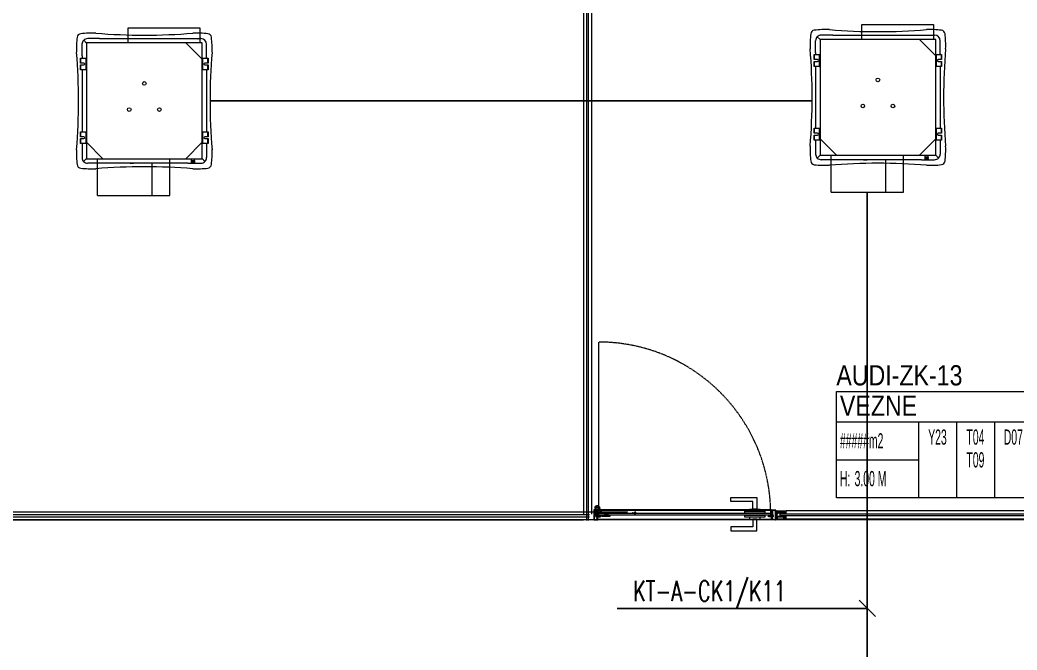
# Model space of a CAD drawing. Extents: x -1457 to 23780, y -2071 to 4205.
# Drawn here: x 3416.9 to 3909.9, y 2340.7 to 2652 of the extents above; entities that cross this region are included whole.
import ezdxf
from ezdxf.enums import TextEntityAlignment as Align

# ---------------------------------------------------------------- set-up
doc = ezdxf.new("R2010")
doc.units = 0
doc.header["$MEASUREMENT"] = 0
doc.linetypes.add('HIDDEN', pattern=[0.375, 0.25, -0.125])
doc.layers.get('0').update_dxf_attribs({"color": 9, "lineweight": 9})
for name, color, linetype, lineweight in [('10', 9, 'Continuous', 9), ('E-KABLO', 7, 'Continuous', 30), ('E-YAZI', 7, 'Continuous', 30), ('M-TEFRIS2-015', 129, 'Continuous', 9), ('M-TEFRIS2-015 @ 1', 129, 'Continuous', 9), ('T-FC-KASETLİ-TAVAN', 230, 'Continuous', 9)]:
    doc.layers.add(name, color=color, linetype=linetype, lineweight=lineweight)
doc.styles.add('Arial', font='arial.ttf', dxfattribs={"height": 2.5})
doc.styles.add('E-YAZI', font='txttw.shx')
doc.styles.add('MuuM_TEXT-STANDART', font='ARIALN.TTF')
pattern_1 = [(225, (-604.72494, -2171.82614), (-0.0883883476, 0.0883883476), []), (135, (-604.72494, -2171.82614), (0.0883883476, 0.0883883476), [])]

# ---------------------------------------------------------------- blocks, each defined once
blk = doc.blocks.new('0_roomno2')
blk.add_lwpolyline([(19.375, -10.5), (0, -10.5), (0, 0), (19.375, 0)], close=True)
for points in [[(0, -3), (19.375, -3)], [(8.125, -3), (8.125, -10.5)], [(11.875, -3), (11.875, -10.5)], [(15.625, -3), (15.625, -10.5)], [(0, -6.75), (8.125, -6.75)]]:
    blk.add_lwpolyline(points)
at = {"style": 'MuuM_TEXT-STANDART', "width": 0.6}
blk.add_text('H:', height=1.5, dxfattribs=at).set_placement((0.35, -8.608), align=Align.MIDDLE_LEFT)
at = {"style": 'Arial'}
blk.add_attdef('ODANO', (0, 1.17), '', height=2, dxfattribs=at)
blk.add_attdef('MEKANADI', text='', height=2, dxfattribs=at).set_placement((0.35, -3), align=Align.BOTTOM_LEFT)
at = {"style": 'MuuM_TEXT-STANDART', "width": 0.6}
for tag, p in [('YER01', (10, -4.5)), ('TAVAN01', (13.75, -4.5)), ('DUVAR01', (17.5, -4.5)), ('YER02', (10, -6.75)), ('TAVAN02', (13.75, -6.75)), ('DUVAR02', (17.5, -6.75)), ('YER03', (10, -9)), ('TAVAN03', (13.75, -9)), ('DUVAR03', (17.5, -9))]:
    blk.add_attdef(tag, text='', height=1.5, dxfattribs=at).set_placement(p, align=Align.MIDDLE_CENTER)
for tag, p in [('M2', (0.35, -4.875)), ('TEMIZTAVANYUKSEKLIGI', (1.8, -8.608))]:
    blk.add_attdef(tag, text='', height=1.5, dxfattribs=at).set_placement(p, align=Align.MIDDLE_LEFT)
blk = doc.blocks.new('g-kapı kolu-p')
for points in [[(11.85, 8.21), (-0.95, 8.21), (-0.95, 2.41), (0.95, 2.41), (0.95, 6.31), (11.85, 6.31), (11.85, 8.21)], [(11.85, -8.21), (-0.95, -8.21), (-0.95, -2.41), (0.95, -2.41), (0.95, -6.31), (11.85, -6.31), (11.85, -8.21)]]:
    blk.add_lwpolyline(points)
for points in [[(-5, 0.5), (5, 0.5), (5, 1.5), (-5, 1.5)], [(-2.65, 1.5), (2.65, 1.5), (2.65, 2.41), (-2.65, 2.41)], [(-5, -1.5), (5, -1.5), (5, -0.5), (-5, -0.5)], [(-2.65, -1.5), (2.65, -1.5), (2.65, -2.41), (-2.65, -2.41)]]:
    blk.add_lwpolyline(points, close=True)
blk = doc.blocks.new('p-strahle-alüminyumdoğramaprofili')
at = {"layer": '10'}
h = blk.add_hatch(dxfattribs=at)
h.set_pattern_fill('NET', color=256, angle=315, style=0)
h.set_pattern_definition(pattern_1)
h.paths.add_polyline_path([(-4.62, 2.65), (-4.68, 2.65), (-4.72, 2.75), (-4.72, 2.8), (-4.69, 2.8), (-4.69, 2.92), (-4.98, 2.92), (-4.98, 2.8), (-4.95, 2.8), (-4.99, 2.65), (-5.08, 2.66), (-5.25, 2.28), (-5.14, 2.28), (-5.14, 2.33), (-4.98, 2.52, 0.2599), (-4.9, 2.28), (-4.66, 2.28, 0.382682)])
h.paths.add_polyline_path([(-4.86, 2.52), (-4.67, 2.52, -2.16717)], flags=16)
h = blk.add_hatch(dxfattribs=at)
h.set_pattern_fill('NET', color=256, angle=315, style=0)
h.set_pattern_definition(pattern_1)
h.paths.add_polyline_path([(-4.62, 0.88), (-4.68, 0.88), (-4.72, 0.77), (-4.72, 0.73), (-4.69, 0.73), (-4.69, 0.6), (-4.98, 0.6), (-4.98, 0.73), (-4.95, 0.73), (-4.99, 0.88), (-5.08, 0.87), (-5.25, 1.24), (-5.14, 1.24), (-5.14, 1.2), (-4.98, 1.01, -0.2599), (-4.9, 1.24), (-4.66, 1.24, -0.382682)])
h.paths.add_polyline_path([(-4.86, 1), (-4.67, 1, 2.16717)], flags=16)
h = blk.add_hatch(dxfattribs=at)
h.set_pattern_fill('NET', color=256, angle=315, style=0)
h.set_pattern_definition([(225, (-608.45214, -2173.53612), (-0.0883883476, 0.0883883476), []), (135, (-608.45214, -2173.53612), (0.0883883476, 0.0883883476), [])])
h.paths.add_polyline_path([(-3.45, 2.28), (-3.45, 2.57), (-4.49, 2.57), (-4.49, 2.28)])
h = blk.add_hatch(dxfattribs=at)
h.set_pattern_fill('NET', color=256, angle=315, style=0)
h.set_pattern_definition([(225, (-608.45214, -2180.04526), (-0.0883883476, 0.0883883476), []), (135, (-608.45214, -2180.04526), (0.0883883476, 0.0883883476), [])])
h.paths.add_polyline_path([(-3.45, 0.93), (-3.45, 1.24), (-4.49, 1.24), (-4.49, 0.93)])
h = blk.add_hatch(dxfattribs=at)
h.set_pattern_fill('NET', color=256, angle=315, style=0)
h.set_pattern_definition([(225, (-629.50454, -2177.58922), (-0.0883883476, 0.0883883476), []), (135, (-629.50454, -2177.58922), (0.0883883476, 0.0883883476), [])])
h.paths.add_polyline_path([(0, 0.68), (0, 1.75), (-0.18, 1.75), (-0.18, 0.68)])
for points in [[(-5.08, 2.66), (-5.25, 2.28)], [(-5.09, 0.88), (-5.25, 1.24)], [(-4.98, 2.52), (-5.14, 2.33), (-5.14, 2.28)], [(-4.98, 1.01), (-5.14, 1.2), (-5.14, 1.24)], [(-4.92, 3.6), (-4.92, 3.16), (-4.61, 3.16), (-4.61, 2.87), (-4.52, 2.87), (-4.62, 2.65), (-4.68, 2.65), (-4.72, 2.75), (-4.72, 2.8), (-4.69, 2.8), (-4.69, 3.05), (-4.98, 3.05), (-4.98, 2.8), (-4.95, 2.8), (-4.99, 2.65), (-5.08, 2.66), (-5.07, 3.76), (-0.11, 3.76)], [(-4.69, 2.92), (-4.98, 2.92)], [(-4.71, 0.6), (-4.98, 0.6)], [(-2.83, 0.2), (-2.67, 0.2), (-2.67, -0.04), (-4.87, -0.04), (-4.87, 0.19), (-4.57, 0.19), (-4.57, 0.73), (-2.67, 0.73)], [(-4.52, 2.87), (-4.49, 2.87), (-4.49, 2.26)], [(-4.49, 0.93), (-4.49, 0.93), (-4.49, 1.26)], [(-3.45, 2.26), (-3.45, 2.57)], [(-3.45, 1.26), (-3.45, 0.93)], [(-2.08, 0.93), (-2.08, 2.57)], [(-0.18, 0.68), (0, 0.68), (0, 1.75)], [(-0.18, 1.75), (0, 1.75)]]:
    blk.add_lwpolyline(points, dxfattribs=at)
for points in [[(-0.18, 2.74), (-0.18, 2.21), (0, 2.21), (0, 2.08), (-0.18, 2.08), (-0.18, 0.43), (0, 0.43), (0, 0), (-0.12, 0), (-0.12, -0.24), (-5.09, -0.24), (-5.09, 0.88), (-4.98, 0.88), (-4.94, 0.7), (-4.99, 0.7), (-4.99, 0.33), (-4.71, 0.33), (-4.71, 0.88), (-4.56, 0.88), (-4.52, 0.93), (-1.28, 0.93), (-1.2, 1.22), (-0.9, 1.22), (-0.9, 0.62), (-0.58, 0.62), (-0.58, 2.74)], [(-2.03, 0.78), (-1.35, 0.78), (-1.35, 0.08), (-1.28, 0.04), (-1.28, -0.04), (-2.09, -0.04), (-2.09, 0.1), (-2.03, 0.15)]]:
    blk.add_lwpolyline(points, close=True, dxfattribs=at)
for points in [[(-0.57, 3.26), (-0.57, 3.62), (-4.89, 3.62), (-4.89, 3.65, 0.561743), (-4.97, 3.66, 0.595966), (-4.92, 3.6, -2.204878)], [(-4.67, 2.52), (-4.86, 2.52, 1)], [(-4.67, 1), (-4.86, 1, -1)], [(-4.61, 2.87), (-4.49, 3.45, -0.833203), (-4.18, 3.44, -0.447088)], [(-4.49, 2.57), (-1.23, 2.57, -0.414214), (-0.9, 2.25), (-0.9, 1.22)], [(-4.18, 3.44), (-4.18, 2.99, 0.414214), (-4.07, 2.89), (-0.82, 2.89), (-0.82, 3.62)], [(-2.67, 0.73), (-2.67, 0.32), (-2.83, 0.32, 1), (-2.83, 0.2, -1)], [(-0.11, 3.76), (-0.11, 3.62), (-0.45, 3.62), (-0.45, 3.14, -1), (-0.66, 3.14)], [(-0.66, 3.14, -0.305404), (-0.57, 3.26, -5.773092)]]:
    blk.add_lwpolyline(points, format="xyb", dxfattribs=at)
for centre, radius, start, end in [((-4.73, 2.47), 0.253, 168.6676, 234.1258), ((-4.73, 1.06), 0.253, 125.8742, 191.3324), ((-4.77, 2.44), 0.125, 139.5402, 40.4598), ((-4.77, 1.08), 0.125, 319.5402, 220.4598), ((-4.84, 2.48), 0.273, 305.9738, 36.4289), ((-4.84, 1.04), 0.273, 323.5711, 54.0262)]:
    blk.add_arc(centre, radius, start, end, dxfattribs=at)
blk = doc.blocks.new('A$C092045CF')
at = {"color": 252, "lineweight": 0}
for p, q in [((106.25, 10.89), (107.69, 9.45)), ((114.68, 11.68), (108.21, 11.68)), ((115.16, 11.68), (114.68, 11.68)), ((115.16, 12.18), (115.16, 12.38)), ((115.16, 12.38), (117.61, 12.38)), ((115.16, 12.18), (117.61, 12.18)), ((115.16, 9.68), (115.16, 12.18)), ((117.61, 12.38), (117.61, 10.73)), ((118.51, 12.38), (120.96, 12.38)), ((118.51, 10.73), (118.51, 12.38)), ((118.51, 12.18), (120.96, 12.18)), ((120.96, 12.38), (120.96, 12.18)), ((120.96, 12.18), (120.96, 9.68)), ((151.56, 11.68), (120.96, 11.68)), ((151.56, 12.18), (151.56, 12.38)), ((151.56, 12.38), (154.01, 12.38)), ((151.56, 9.68), (151.56, 12.18)), ((151.56, 12.18), (154.01, 12.18)), ((154.01, 12.38), (154.01, 10.73)), ((154.91, 12.38), (157.36, 12.38)), ((154.91, 10.73), (154.91, 12.38)), ((154.91, 12.18), (157.36, 12.18)), ((157.36, 12.38), (157.36, 12.18)), ((157.36, 12.18), (157.36, 9.68)), ((158.43, 11.68), (157.36, 11.68)), ((158.43, 11.68), (164.21, 11.68)), ((164.83, 9.45), (166.21, 10.84)), ((105.41, 2.41), (105.41, 8.88)), ((115.16, 9.68), (120.96, 9.68)), ((115.16, 9.48), (115.16, 9.68)), ((115.76, 9.48), (115.66, 9.48)), ((120.96, 9.68), (120.96, 9.48)), ((151.56, 9.68), (157.36, 9.68)), ((151.56, 9.68), (151.56, 9.48)), ((157.36, 9.68), (157.36, 9.48)), ((167.01, 7.18), (167.01, 8.88)), ((167.01, 3.11), (167.01, 7.24)), ((89.46, 4), (89.46, -31.7)), ((89.46, 4), (89.66, 4)), ((89.66, 4), (107.46, 4)), ((105.41, -40.6), (105.41, 2.41)), ((107.46, 4), (107.66, 4)), ((167.01, 3.11), (167.01, -40.6)), ((105.41, -12.08), (105.41, -13.86)), ((164.86, -11.22), (172.26, -11.22)), ((172.26, -11.22), (172.26, -46.62)), ((105.21, -22.89), (89.66, -22.89)), ((89.46, -31.7), (89.66, -31.7)), ((89.66, -31.7), (107.46, -31.7)), ((107.46, -31.7), (107.66, -31.7)), ((105.41, -40.6), (105.41, -47.12)), ((105.46, -42.57), (105.63, -42.47)), ((105.46, -42.57), (105.46, -43.87)), ((105.63, -43.97), (105.46, -43.87)), ((105.63, -42.47), (105.73, -42.47)), ((105.63, -43.97), (105.63, -42.47)), ((105.73, -43.97), (105.63, -43.97)), ((105.73, -42.47), (105.73, -43.97)), ((105.73, -42.52), (106.03, -42.52)), ((105.73, -43.92), (106.03, -43.92)), ((106.03, -42.52), (106.13, -42.47)), ((106.03, -42.52), (106.03, -43.92)), ((106.13, -43.97), (106.03, -43.92)), ((106.13, -42.47), (106.23, -42.47)), ((106.13, -43.97), (106.13, -42.47)), ((106.23, -43.97), (106.13, -43.97)), ((106.23, -42.47), (106.23, -43.97)), ((106.23, -42.52), (106.53, -42.52)), ((106.23, -43.92), (106.53, -43.92)), ((106.53, -42.52), (106.63, -42.47)), ((106.53, -42.52), (106.53, -43.92)), ((106.63, -43.97), (106.53, -43.92)), ((106.63, -43.97), (106.63, -42.47)), ((106.63, -42.47), (106.73, -42.47)), ((106.73, -43.97), (106.63, -43.97)), ((106.73, -42.47), (106.73, -43.97)), ((106.73, -42.52), (107.46, -42.52)), ((106.73, -43.92), (107.46, -43.92)), ((107.46, -41.97), (107.66, -41.97)), ((107.46, -42.52), (107.46, -41.97)), ((107.46, -43.02), (107.46, -42.52)), ((107.46, -43.02), (107.66, -43.02)), ((107.46, -43.22), (107.46, -43.02)), ((107.46, -43.42), (107.46, -43.22)), ((107.66, -43.42), (107.46, -43.42)), ((107.46, -43.92), (107.46, -43.42)), ((107.46, -44.47), (107.46, -43.92)), ((167.01, -40.6), (167.01, -45.47)), ((107.69, -47.69), (106.25, -49.12)), ((107.66, -44.47), (107.46, -44.47)), ((107.66, -46.92), (107.66, -47.22)), ((115.16, -47.92), (115.16, -47.72)), ((120.96, -47.92), (115.16, -47.92)), ((115.16, -50.42), (115.16, -47.92)), ((117.61, -48.97), (117.61, -50.62)), ((118.51, -50.62), (118.51, -48.97)), ((120.96, -47.72), (120.96, -47.92)), ((120.96, -47.92), (120.96, -50.42)), ((151.56, -47.92), (151.56, -47.72)), ((151.56, -50.42), (151.56, -47.92)), ((157.36, -47.92), (151.56, -47.92)), ((154.01, -48.97), (154.01, -50.62)), ((154.91, -50.62), (154.91, -48.97)), ((157.36, -47.72), (157.36, -47.92)), ((157.36, -47.92), (157.36, -50.42)), ((172.26, -46.62), (164.86, -46.62)), ((167.01, -45.84), (167.01, -47.12)), ((114.68, -49.92), (108.21, -49.92)), ((115.16, -49.92), (114.68, -49.92)), ((117.61, -50.42), (115.16, -50.42)), ((115.16, -50.62), (115.16, -50.42)), ((117.61, -50.62), (115.16, -50.62)), ((120.96, -50.42), (118.51, -50.42)), ((120.96, -50.62), (118.51, -50.62)), ((151.56, -49.92), (120.96, -49.92)), ((120.96, -50.42), (120.96, -50.62)), ((154.01, -50.42), (151.56, -50.42)), ((151.56, -50.62), (151.56, -50.42)), ((154.01, -50.62), (151.56, -50.62)), ((157.36, -50.42), (154.91, -50.42)), ((157.36, -50.62), (154.91, -50.62)), ((157.73, -49.92), (157.36, -49.92)), ((157.36, -50.42), (157.36, -50.62)), ((157.73, -49.92), (164.21, -49.92))]:
    blk.add_line(p, q, dxfattribs=at)
for p, q in [((107.66, 1.38), (115.76, 9.48)), ((107.66, 9.38), (107.66, 8.28)), ((107.66, 8.98), (107.66, 8.68)), ((107.66, 8.28), (107.66, 1.38)), ((108.16, 9.48), (107.76, 9.48)), ((115.76, 9.48), (108.16, 9.48)), ((119.02, 9.48), (115.76, 9.48)), ((151.56, 9.48), (119.02, 9.48)), ((156.76, 9.48), (151.56, 9.48)), ((157.36, 9.48), (156.86, 9.48)), ((164.76, 9.48), (157.36, 9.48)), ((164.86, 1.38), (164.86, 9.38)), ((164.86, 8.68), (164.86, 8.98)), ((107.66, 1.38), (107.66, -47.62)), ((164.86, -11.22), (164.86, 1.38)), ((164.86, -39.62), (164.86, -11.22)), ((107.66, -39.62), (115.76, -47.72)), ((107.66, -41.97), (107.66, -43.02)), ((107.66, -43.02), (107.66, -43.22)), ((107.66, -43.22), (107.66, -43.42)), ((107.66, -43.42), (107.66, -44.47)), ((164.86, -39.62), (156.78, -47.72)), ((164.86, -46.62), (164.86, -39.62)), ((107.76, -47.72), (108.16, -47.72)), ((108.16, -47.72), (119.3, -47.72)), ((119.3, -47.72), (156.78, -47.72)), ((156.78, -47.72), (164.76, -47.72)), ((164.86, -47.62), (164.86, -46.62)), ((164.86, -47.22), (164.86, -46.92))]:
    blk.add_line(p, q)
for centre in [(131.96, -11.67), (144.86, -19.12), (131.96, -26.56)]:
    blk.add_circle(centre, 0.9, dxfattribs=at)
for centre, radius, start, end in [((152.68, 6.79), 50, 173.6548, 182.1901), ((104.97, 12.1), 2, 96.5483, 173.6548), ((110.45, -35.59), 50, 88.068, 96.5483), ((136.21, 301.88), 288.5, 265.2133, 270), ((136.21, 301.88), 288.5, 270, 274.7719), ((161.97, -35.59), 50, 83.4517, 91.932), ((167.44, 12.1), 2, 6.3452, 83.4517), ((119.74, 6.79), 50, 357.8099, 6.3452), ((107.76, 9.38), 0.1, 134.9586, 180), ((107.76, 9.38), 0.1, 90, 134.9586), ((164.76, 9.38), 0.1, 45.0414, 90), ((164.76, 9.38), 0.1, 0, 45.0414), ((-184.79, -19.12), 288.5, 0, 4.7719), ((457.21, -19.12), 288.5, 175.2281, 180), ((-184.79, -19.12), 288.5, 355.2133, 0), ((457.21, -19.12), 288.5, 180, 184.7867), ((152.68, -44.88), 50, 178.0684, 186.5277), ((119.74, -44.88), 50, 353.4723, 1.9316), ((107.76, -47.62), 0.1, 180, 225.0414), ((107.76, -47.62), 0.1, 225.0414, 270), ((164.76, -47.62), 0.1, 270, 0), ((104.99, -50.33), 2, 186.5277, 263.4723), ((110.45, -2.65), 50, 263.4723, 271.9334), ((136.21, -340.12), 288.5, 90, 94.7867), ((136.21, -340.12), 288.5, 85.2281, 90), ((161.97, -2.65), 50, 268.0666, 276.5277), ((167.43, -50.33), 2, 276.5277, 353.4723)]:
    blk.add_arc(centre, radius, start, end)
for centre, radius, start, end in [((108.3, 8.85), 2.89, 135.0273, 179.2423), ((108.17, 8.97), 2.71, 89.2423, 135.0273), ((118.06, 10.73), 0.45, 180, 0), ((154.46, 10.73), 0.45, 180, 0), ((164.24, 8.97), 2.72, 43.4512, 90.6949), ((164.12, 8.84), 2.89, 0.7887, 43.545), ((108.3, -47.08), 2.89, 180.7417, 224.9567), ((108.17, -47.2), 2.71, 224.9567, 270.7417), ((118.06, -48.97), 0.45, 0, 180), ((154.46, -48.97), 0.45, 0, 180), ((164.21, -47.12), 2.8, 270, 0), ((167.13, -45.66), 0.225, 123.1177, 236.9215)]:
    blk.add_arc(centre, radius, start, end, dxfattribs=at)
blk = doc.blocks.new('A$C7EB51086')
at = {"color": 252, "lineweight": 0}
for p, q in [((145.4, 10.89), (146.83, 9.45)), ((153.82, 11.68), (147.35, 11.68)), ((154.3, 11.68), (153.82, 11.68)), ((154.3, 12.18), (154.3, 12.38)), ((154.3, 12.38), (156.75, 12.38)), ((154.3, 12.18), (156.75, 12.18)), ((154.3, 9.68), (154.3, 12.18)), ((156.75, 12.38), (156.75, 10.73)), ((157.65, 12.38), (160.1, 12.38)), ((157.65, 10.73), (157.65, 12.38)), ((157.65, 12.18), (160.1, 12.18)), ((160.1, 12.38), (160.1, 12.18)), ((160.1, 12.18), (160.1, 9.68)), ((190.7, 11.68), (160.1, 11.68)), ((190.7, 12.18), (190.7, 12.38)), ((190.7, 12.38), (193.15, 12.38)), ((190.7, 9.68), (190.7, 12.18)), ((190.7, 12.18), (193.15, 12.18)), ((193.15, 12.38), (193.15, 10.73)), ((194.05, 12.38), (196.5, 12.38)), ((194.05, 10.73), (194.05, 12.38)), ((194.05, 12.18), (196.5, 12.18)), ((196.5, 12.38), (196.5, 12.18)), ((196.5, 12.18), (196.5, 9.68)), ((197.57, 11.68), (196.5, 11.68)), ((197.57, 11.68), (203.35, 11.68)), ((203.97, 9.45), (205.35, 10.84)), ((144.55, 2.41), (144.55, 8.88)), ((154.3, 9.68), (160.1, 9.68)), ((154.3, 9.48), (154.3, 9.68)), ((154.9, 9.48), (154.8, 9.48)), ((160.1, 9.68), (160.1, 9.48)), ((190.7, 9.68), (196.5, 9.68)), ((190.7, 9.68), (190.7, 9.48)), ((196.5, 9.68), (196.5, 9.48)), ((206.15, 7.18), (206.15, 8.88)), ((206.15, 3.11), (206.15, 7.24)), ((128.6, 4), (128.6, -31.7)), ((128.6, 4), (128.8, 4)), ((128.8, 4), (146.6, 4)), ((144.55, -40.6), (144.55, 2.41)), ((146.6, 4), (146.8, 4)), ((206.15, 3.11), (206.15, -40.6)), ((144.55, -12.08), (144.55, -13.86)), ((204, -11.22), (211.4, -11.22)), ((211.4, -11.22), (211.4, -46.62)), ((144.35, -22.89), (128.8, -22.89)), ((128.6, -31.7), (128.8, -31.7)), ((128.8, -31.7), (146.6, -31.7)), ((146.6, -31.7), (146.8, -31.7)), ((144.55, -40.6), (144.55, -47.12)), ((144.6, -42.57), (144.77, -42.47)), ((144.6, -42.57), (144.6, -43.87)), ((144.77, -43.97), (144.6, -43.87)), ((144.77, -42.47), (144.87, -42.47)), ((144.77, -43.97), (144.77, -42.47)), ((144.87, -43.97), (144.77, -43.97)), ((144.87, -42.47), (144.87, -43.97)), ((144.87, -42.52), (145.17, -42.52)), ((144.87, -43.92), (145.17, -43.92)), ((145.17, -42.52), (145.27, -42.47)), ((145.17, -42.52), (145.17, -43.92)), ((145.27, -43.97), (145.17, -43.92)), ((145.27, -42.47), (145.37, -42.47)), ((145.27, -43.97), (145.27, -42.47)), ((145.37, -43.97), (145.27, -43.97)), ((145.37, -42.47), (145.37, -43.97)), ((145.37, -42.52), (145.67, -42.52)), ((145.37, -43.92), (145.67, -43.92)), ((145.67, -42.52), (145.77, -42.47)), ((145.67, -42.52), (145.67, -43.92)), ((145.77, -43.97), (145.67, -43.92)), ((145.77, -43.97), (145.77, -42.47)), ((145.77, -42.47), (145.87, -42.47)), ((145.87, -43.97), (145.77, -43.97)), ((145.87, -42.47), (145.87, -43.97)), ((145.87, -42.52), (146.6, -42.52)), ((145.87, -43.92), (146.6, -43.92)), ((146.6, -41.97), (146.8, -41.97)), ((146.6, -42.52), (146.6, -41.97)), ((146.6, -43.02), (146.6, -42.52)), ((146.6, -43.02), (146.8, -43.02)), ((146.6, -43.22), (146.6, -43.02)), ((146.6, -43.42), (146.6, -43.22)), ((146.8, -43.42), (146.6, -43.42)), ((146.6, -43.92), (146.6, -43.42)), ((146.6, -44.47), (146.6, -43.92)), ((206.15, -40.6), (206.15, -45.47)), ((146.83, -47.69), (145.39, -49.12)), ((146.8, -44.47), (146.6, -44.47)), ((146.8, -46.92), (146.8, -47.22)), ((154.3, -47.92), (154.3, -47.72)), ((160.1, -47.92), (154.3, -47.92)), ((154.3, -50.42), (154.3, -47.92)), ((156.75, -48.97), (156.75, -50.62)), ((157.65, -50.62), (157.65, -48.97)), ((160.1, -47.72), (160.1, -47.92)), ((160.1, -47.92), (160.1, -50.42)), ((190.7, -47.92), (190.7, -47.72)), ((190.7, -50.42), (190.7, -47.92)), ((196.5, -47.92), (190.7, -47.92)), ((193.15, -48.97), (193.15, -50.62)), ((194.05, -50.62), (194.05, -48.97)), ((196.5, -47.72), (196.5, -47.92)), ((196.5, -47.92), (196.5, -50.42)), ((211.4, -46.62), (204, -46.62)), ((206.15, -45.84), (206.15, -47.12)), ((153.82, -49.92), (147.35, -49.92)), ((154.3, -49.92), (153.82, -49.92)), ((156.75, -50.42), (154.3, -50.42)), ((154.3, -50.62), (154.3, -50.42)), ((156.75, -50.62), (154.3, -50.62)), ((160.1, -50.42), (157.65, -50.42)), ((160.1, -50.62), (157.65, -50.62)), ((190.7, -49.92), (160.1, -49.92)), ((160.1, -50.42), (160.1, -50.62)), ((193.15, -50.42), (190.7, -50.42)), ((190.7, -50.62), (190.7, -50.42)), ((193.15, -50.62), (190.7, -50.62)), ((196.5, -50.42), (194.05, -50.42)), ((196.5, -50.62), (194.05, -50.62)), ((196.87, -49.92), (196.5, -49.92)), ((196.5, -50.42), (196.5, -50.62)), ((196.87, -49.92), (203.35, -49.92))]:
    blk.add_line(p, q, dxfattribs=at)
for p, q in [((146.8, 1.38), (154.9, 9.48)), ((146.8, 9.38), (146.8, 8.28)), ((146.8, 8.98), (146.8, 8.68)), ((146.8, 8.28), (146.8, 1.38)), ((147.3, 9.48), (146.9, 9.48)), ((154.9, 9.48), (147.3, 9.48)), ((158.16, 9.48), (154.9, 9.48)), ((190.7, 9.48), (158.16, 9.48)), ((195.9, 9.48), (190.7, 9.48)), ((196.5, 9.48), (196, 9.48)), ((203.9, 9.48), (196.5, 9.48)), ((204, 1.38), (204, 9.38)), ((204, 8.68), (204, 8.98)), ((146.8, 1.38), (146.8, -47.62)), ((204, -11.22), (204, 1.38)), ((204, -39.62), (204, -11.22)), ((146.8, -39.62), (154.9, -47.72)), ((146.8, -41.97), (146.8, -43.02)), ((146.8, -43.02), (146.8, -43.22)), ((146.8, -43.22), (146.8, -43.42)), ((146.8, -43.42), (146.8, -44.47)), ((204, -39.62), (195.92, -47.72)), ((204, -46.62), (204, -39.62)), ((146.9, -47.72), (147.3, -47.72)), ((147.3, -47.72), (158.44, -47.72)), ((158.44, -47.72), (195.92, -47.72)), ((195.92, -47.72), (203.9, -47.72)), ((204, -47.62), (204, -46.62)), ((204, -47.22), (204, -46.92))]:
    blk.add_line(p, q)
for centre in [(171.1, -11.67), (184, -19.12), (171.1, -26.56)]:
    blk.add_circle(centre, 0.9, dxfattribs=at)
for centre, radius, start, end in [((191.82, 6.79), 50, 173.6548, 182.1901), ((144.12, 12.1), 2, 96.5483, 173.6548), ((149.59, -35.59), 50, 88.068, 96.5483), ((175.35, 301.88), 288.5, 265.2133, 270), ((175.35, 301.88), 288.5, 270, 274.7719), ((201.11, -35.59), 50, 83.4517, 91.932), ((206.58, 12.1), 2, 6.3452, 83.4517), ((158.88, 6.79), 50, 357.8099, 6.3452), ((146.9, 9.38), 0.1, 134.9586, 180), ((146.9, 9.38), 0.1, 90, 134.9586), ((203.9, 9.38), 0.1, 45.0414, 90), ((203.9, 9.38), 0.1, 0, 45.0414), ((-145.65, -19.12), 288.5, 0, 4.7719), ((496.35, -19.12), 288.5, 175.2281, 180), ((-145.65, -19.12), 288.5, 355.2133, 0), ((496.35, -19.12), 288.5, 180, 184.7867), ((191.82, -44.88), 50, 178.0684, 186.5277), ((158.88, -44.88), 50, 353.4723, 1.9316), ((146.9, -47.62), 0.1, 180, 225.0414), ((146.9, -47.62), 0.1, 225.0414, 270), ((203.9, -47.62), 0.1, 270, 0), ((144.13, -50.33), 2, 186.5277, 263.4723), ((149.59, -2.65), 50, 263.4723, 271.9334), ((175.35, -340.12), 288.5, 90, 94.7867), ((175.35, -340.12), 288.5, 85.2281, 90), ((201.11, -2.65), 50, 268.0666, 276.5277), ((206.57, -50.33), 2, 276.5277, 353.4723)]:
    blk.add_arc(centre, radius, start, end)
for centre, radius, start, end in [((147.44, 8.85), 2.89, 135.0273, 179.2423), ((147.31, 8.97), 2.71, 89.2423, 135.0273), ((157.2, 10.73), 0.45, 180, 0), ((193.6, 10.73), 0.45, 180, 0), ((203.38, 8.97), 2.72, 43.4512, 90.6949), ((203.26, 8.84), 2.89, 0.7887, 43.545), ((147.44, -47.08), 2.89, 180.7417, 224.9567), ((147.31, -47.2), 2.71, 224.9567, 270.7417), ((157.2, -48.97), 0.45, 0, 180), ((193.6, -48.97), 0.45, 0, 180), ((203.35, -47.12), 2.8, 270, 0), ((206.27, -45.66), 0.225, 123.1177, 236.9215)]:
    blk.add_arc(centre, radius, start, end, dxfattribs=at)

msp = doc.modelspace()

# ---------------------------------------------------------------- hatches: boundary and pattern name
at = {"layer": 'M-TEFRIS2-015', "linetype": 'HIDDEN', "lineweight": 0}
h = msp.add_hatch(dxfattribs=at)
h.set_pattern_fill('NET', color=256, angle=135, style=0)
h.set_pattern_definition([(135, (7454.28877, 2968.29652), (-0.0883883476, -0.0883883476), []), (225, (7454.28877, 2968.29652), (0.0883883476, -0.0883883476), [])])
h.paths.add_polyline_path([(3702.67, 2407.39), (3702.67, 2407.46), (3702.66, 2407.49), (3702.64, 2407.52), (3702.6, 2407.54), (3702.57, 2407.55), (3702.56, 2407.55), (3702.56, 2407.15), (3702.53, 2407.15), (3702.53, 2407.01), (3702.46, 2406.95), (3702.26, 2406.95), (3702.4, 2407.15), (3702.31, 2407.15), (3702.11, 2406.95), (3702.02, 2406.95), (3702.2, 2407.13), (3702.2, 2407.15), (3702.1, 2407.15), (3701.93, 2407.02), (3701.9, 2407), (3701.89, 2406.97), (3701.87, 2406.94), (3701.85, 2406.88), (3701.85, 2407.13), (3701.9, 2407.15), (3701.81, 2407.15), (3701.81, 2406.91), (3701.82, 2406.86), (3701.83, 2406.83), (3701.85, 2406.8), (3704.06, 2406.8), (3704.06, 2406.86), (3703.97, 2407.09), (3703.97, 2407.14), (3704, 2407.2), (3704, 2407.25), (3703.97, 2407.29), (3703.32, 2407.29), (3703.33, 2407.25), (3703.5, 2407.25, -1), (3703.5, 2407.2)])
h.paths.add_polyline_path([(3702.63, 2407.27), (3702.64, 2407.24), (3702.66, 2407.22), (3702.7, 2407.2), (3702.73, 2407.19), (3703.53, 2407.17), (3703.51, 2407.16), (3703.14, 2407.16), (3703.13, 2407.14), (3703.11, 2407.12), (3703.09, 2407.11), (3703.06, 2407.1), (3703.04, 2407.1), (3703.02, 2407.12), (3703.01, 2407.14), (3702.67, 2407.14), (3702.58, 2407.34), (3702.58, 2407.37), (3702.63, 2407.37)], flags=16)
h.paths.add_polyline_path([(3702.99, 2407.1), (3703.09, 2406.95), (3702.67, 2406.95), (3702.67, 2407.1)], flags=16)
h.paths.add_polyline_path([(3703.14, 2407.11), (3703.48, 2407.11), (3703.53, 2407.11), (3703.87, 2407.1, 0.166992), (3703.92, 2406.9), (3703.3, 2406.9), (3703.14, 2407.08)], flags=16)
h.paths.add_polyline_path([(3703.6, 2407.22), (3703.6, 2407.25), (3703.91, 2407.25, 0.10606), (3703.87, 2407.12), (3703.6, 2407.18)], flags=16)
h = msp.add_hatch(dxfattribs=at)
h.set_pattern_fill('NET', color=256, angle=135, style=0)
h.set_pattern_definition([(45, (4175.53031, 4688.15675), (0.0883883476, -0.0883883476), []), (315, (4175.53031, 4688.15675), (-0.0883883476, -0.0883883476), [])])
h.paths.add_polyline_path([(3787.86, 2407.29), (3787.84, 2407.25), (3787.67, 2407.25, 1), (3787.67, 2407.2), (3788.51, 2407.2), (3788.51, 2407.44), (3788.52, 2407.47), (3788.55, 2407.5), (3788.59, 2407.52), (3788.61, 2407.52), (3788.61, 2407.15), (3788.64, 2407.15), (3788.64, 2407.01), (3788.71, 2406.95), (3788.91, 2406.95), (3788.77, 2407.15), (3788.86, 2407.15), (3789.06, 2406.95), (3789.15, 2406.95), (3788.97, 2407.13), (3788.97, 2407.15), (3789.07, 2407.15), (3789.24, 2407.02), (3789.27, 2407), (3789.28, 2406.97), (3789.3, 2406.94), (3789.32, 2406.88), (3789.32, 2407.13), (3789.27, 2407.15), (3789.36, 2407.15), (3789.36, 2406.91), (3789.36, 2406.86), (3789.35, 2406.83), (3789.33, 2406.8), (3787.11, 2406.8), (3787.12, 2406.86), (3787.2, 2407.09), (3787.2, 2407.14), (3787.17, 2407.2), (3787.17, 2407.25), (3787.2, 2407.29)])
h.paths.add_polyline_path([(3787.87, 2406.9), (3788.03, 2407.08), (3788.03, 2407.11), (3787.7, 2407.11), (3787.64, 2407.11), (3787.61, 2407.14), (3787.57, 2407.18), (3787.57, 2407.22), (3787.57, 2407.25), (3787.26, 2407.25, -0.292264), (3787.25, 2406.9)], flags=16)
h.paths.add_polyline_path([(3788.07, 2406.94), (3788.18, 2406.94), (3788.12, 2407.02)], flags=16)
h.paths.add_polyline_path([(3788.14, 2407.05), (3788.28, 2406.95), (3788.51, 2406.95), (3788.51, 2407.1), (3788.18, 2407.1)], flags=16)
h.paths.add_polyline_path([(3788.21, 2406.92), (3788.29, 2406.82), (3788.29, 2406.92)], flags=16)

# ---------------------------------------------------------------- linework, layer by layer
at = {"layer": 'E-KABLO', "color": 6}
for p, q in [((3510.88, 2611.98), (3808.59, 2611.98)), ((3835.83, 2566.96), (3835.83, 2302.69))]:
    msp.add_line(p, q, dxfattribs=at)
at = {"layer": 'E-YAZI'}
for p, q in [((3831.79, 2365.3), (3839.88, 2357.22)), ((3712.21, 2361.26), (3835.83, 2361.26))]:
    msp.add_line(p, q, dxfattribs=at)
at = {"layer": 'M-TEFRIS2-015', "linetype": 'HIDDEN', "lineweight": 0}
for p, q in [((3369.46, 2409), (3717.54, 2409)), ((3788.53, 2409.88), (3702.64, 2409.88)), ((3788.53, 2409.57), (3702.64, 2409.57)), ((3788.53, 2409.57), (3788.53, 2409.73)), ((3788.61, 2409.57), (3788.53, 2409.57)), ((3788.53, 2405.22), (3788.53, 2406.55)), ((3788.61, 2407.15), (3788.61, 2409.57)), ((3788.7, 2409.89), (3790.5, 2409.89)), ((3788.76, 2405.86), (3788.76, 2406.07)), ((3788.76, 2406.07), (3788.97, 2406.07)), ((3788.77, 2409.72), (3790.42, 2409.72)), ((3788.77, 2409.47), (3788.77, 2409.72)), ((3789.02, 2409.47), (3788.77, 2409.47)), ((3788.85, 2406.2), (3788.85, 2406.6)), ((3788.85, 2406.6), (3789.53, 2406.6)), ((3788.97, 2406.2), (3788.85, 2406.2)), ((3788.97, 2406.07), (3788.97, 2406.2)), ((3789.09, 2409.37), (3789.02, 2409.47)), ((3789.09, 2407.31), (3789.09, 2409.37)), ((3789.53, 2407.31), (3789.09, 2407.31)), ((3789.53, 2406.6), (3789.53, 2407.31)), ((3790.42, 2409.48), (3790.21, 2409.48)), ((3790.21, 2409.48), (3790.21, 2409.37)), ((3790.21, 2409.37), (3790.37, 2409.37)), ((3790.37, 2408.6), (3790.23, 2408.6)), ((3790.23, 2408.6), (3790.23, 2407.04)), ((3790.23, 2407.04), (3790.37, 2407.04)), ((3790.37, 2406.22), (3790.23, 2406.22)), ((3790.23, 2406.22), (3790.23, 2406.07)), ((3790.23, 2406.07), (3790.43, 2406.07)), ((3790.37, 2409.37), (3790.37, 2408.6)), ((3790.37, 2407.04), (3790.37, 2406.22)), ((3790.42, 2409.72), (3790.42, 2409.48)), ((3790.43, 2406.07), (3790.43, 2405.2)), ((3790.59, 2409.81), (3790.59, 2405.08)), ((3980.5, 2405), (3364.5, 2405)), ((3788.53, 2405.22), (3702.64, 2405.22)), ((3788.53, 2405), (3702.64, 2405)), ((3788.53, 2405.19), (3788.53, 2405.22)), ((3788.53, 2405.22), (3788.53, 2405.22)), ((3788.53, 2405.22), (3788.53, 2405.22)), ((3788.53, 2405.22), (3788.53, 2405.22)), ((3788.53, 2405.22), (3788.53, 2405.22)), ((3788.53, 2405), (3788.53, 2405.19)), ((3790.5, 2405), (3788.53, 2405)), ((3788.97, 2405.86), (3788.76, 2405.86)), ((3788.76, 2405.2), (3788.76, 2405.72)), ((3788.76, 2405.72), (3788.97, 2405.72)), ((3790.43, 2405.2), (3788.76, 2405.2)), ((3788.97, 2405.72), (3788.97, 2405.86))]:
    msp.add_line(p, q, dxfattribs=at)
for points in [[(3697, 2801.01), (3697, 2404.68)], [(3698, 2404.68), (3698, 2801.01)], [(3695.5, 2798.02), (3695.5, 2407.67)], [(3699.5, 2798.02), (3699.5, 2407.68)], [(3703.07, 2407.81), (3703.07, 2492.81)], [(3703.8, 2411.08), (3700.79, 2411.08)], [(3701.28, 2411.08), (3701.28, 2409.89)], [(3702.29, 2409.58), (3702.29, 2412.34)], [(3704.65, 2408.71), (3703.25, 2411.43)], [(3698.5, 2407.5), (3366.47, 2407.5)], [(3366.47, 2406.5), (3698.5, 2406.5)], [(3369.46, 2409), (3695.5, 2409)], [(3702.4, 2409.72), (3700.75, 2409.72), (3700.75, 2409.48), (3700.97, 2409.48), (3700.97, 2409.37), (3700.8, 2409.37), (3700.8, 2408.6), (3700.94, 2408.6), (3700.94, 2407.04), (3700.8, 2407.04), (3700.8, 2406.22), (3700.94, 2406.22), (3700.94, 2406.07), (3700.74, 2406.07), (3700.74, 2405.2), (3702.41, 2405.2), (3702.41, 2405.72), (3702.2, 2405.72), (3702.2, 2405.87), (3702.41, 2405.87), (3702.41, 2406.07), (3702.2, 2406.07), (3702.2, 2406.2), (3702.33, 2406.2), (3702.33, 2406.6), (3701.65, 2406.6), (3701.65, 2407.31), (3702.08, 2407.31), (3702.08, 2409.37), (3702.15, 2409.47), (3702.4, 2409.47), (3702.4, 2409.72)], [(3701.28, 2409.72), (3701.28, 2407.2), (3701.65, 2407.2)], [(3701.65, 2409.89), (3701.65, 2410.31)], [(3701.65, 2407.31), (3701.65, 2409.72)], [(3702.08, 2409.37), (3701.65, 2409.37)], [(3701.76, 2409.37), (3701.76, 2407.31)], [(3702.64, 2406.55), (3704.18, 2406.55), (3704.18, 2406.8), (3701.81, 2406.8), (3701.81, 2407.15), (3702.56, 2407.15)], [(3702.2, 2407.15), (3702.2, 2407.13), (3702.02, 2406.95), (3702.11, 2406.95), (3702.31, 2407.15)], [(3702.4, 2407.15), (3702.26, 2406.95), (3702.46, 2406.95), (3702.53, 2407.01), (3702.53, 2407.15)], [(3703.5, 2407.2), (3702.67, 2407.39), (3702.67, 2407.46), (3702.66, 2407.49), (3702.64, 2407.52), (3702.6, 2407.54), (3702.57, 2407.55), (3702.56, 2407.55)], [(3703.17, 2408.33), (3788, 2408.33), (3788.1, 2408.22), (3788.1, 2407.39), (3788, 2407.29), (3703.17, 2407.29), (3703.17, 2407.29), (3703.07, 2407.39), (3703.07, 2408.22), (3703.17, 2408.33)], [(3703.92, 2406.9), (3703.3, 2406.9), (3703.14, 2407.08), (3703.14, 2407.11), (3703.48, 2407.11), (3703.53, 2407.11)], [(3704.42, 2408.33), (3703.22, 2410.67)], [(3703.87, 2407.1), (3703.87, 2407.1), (3703.53, 2407.11)], [(3703.6, 2407.18), (3703.6, 2407.22), (3703.6, 2407.25), (3703.91, 2407.25)], [(3703.6, 2407.18), (3703.87, 2407.12), (3703.87, 2407.12)], [(3708.73, 2408.33), (3708.73, 2408.71), (3704.65, 2408.71)], [(3704.65, 2407.29), (3704.65, 2406.9), (3708.73, 2406.9)], [(3705.89, 2408.33), (3705.89, 2407.29)], [(3706.08, 2408.71), (3706.36, 2408.41), (3706.36, 2408.33)], [(3706.18, 2408.33), (3706.18, 2407.29)], [(3706.72, 2408.88), (3706.72, 2406.9)], [(3707.35, 2408.71), (3707.07, 2408.41), (3707.07, 2408.33)], [(3707.25, 2408.33), (3707.25, 2407.29)], [(3707.54, 2408.33), (3707.54, 2407.29)], [(3708.73, 2406.9), (3708.73, 2407.29)], [(3788.53, 2406.55), (3786.99, 2406.55), (3786.99, 2406.8), (3789.36, 2406.8), (3789.36, 2407.15), (3788.61, 2407.15)], [(3787.67, 2407.2), (3788.51, 2407.2), (3788.51, 2407.44), (3788.52, 2407.47), (3788.55, 2407.5), (3788.59, 2407.52), (3788.61, 2407.52)], [(3788.18, 2406.94), (3788.12, 2407.02), (3788.07, 2406.94), (3788.18, 2406.94)], [(3788.77, 2407.15), (3788.91, 2406.95), (3788.71, 2406.95), (3788.64, 2407.01), (3788.64, 2407.15)], [(3788.97, 2407.15), (3788.97, 2407.13), (3789.15, 2406.95), (3789.06, 2406.95), (3788.86, 2407.15)], [(3792.54, 2407.92), (3978.54, 2407.92)], [(3978.54, 2406.92), (3792.54, 2406.92)], [(3975.55, 2409.42), (3795.55, 2409.42)], [(3369.46, 2405), (3695.51, 2405)], [(3975.55, 2405.42), (3795.54, 2405.42)]]:
    msp.add_lwpolyline(points, dxfattribs=at)
for points in [[(3702.56, 2407.15), (3702.56, 2409.57), (3702.64, 2409.57), (3702.64, 2409.73, 0.414214), (3702.48, 2409.89), (3700.67, 2409.89, 0.414214), (3700.59, 2409.81), (3700.59, 2405.08, 0.414214), (3700.67, 2405), (3702.64, 2405), (3702.64, 2405.19), (3702.64, 2405.22), (3702.64, 2405.22), (3702.64, 2405.22), (3702.64, 2405.22), (3702.64, 2405.22), (3702.64, 2406.55)], [(3702.1, 2407.15), (3701.93, 2407.02), (3701.9, 2407), (3701.89, 2406.97), (3701.87, 2406.94), (3701.85, 2406.88), (3701.85, 2407.13), (3701.9, 2407.15), (3701.81, 2407.15), (3701.81, 2406.91), (3701.82, 2406.86), (3701.83, 2406.83), (3701.85, 2406.8), (3704.06, 2406.8), (3704.06, 2406.86), (3703.97, 2407.09), (3703.97, 2407.14), (3704, 2407.2), (3704, 2407.25), (3703.97, 2407.29), (3703.32, 2407.29), (3703.33, 2407.25), (3703.5, 2407.25, -1), (3703.5, 2407.2, -1)], [(3719.95, 2408.03), (3719.95, 2408.44), (3719.8, 2408.44, -1), (3719.8, 2408.56, 1)], [(3789.07, 2407.15), (3789.24, 2407.02), (3789.27, 2407), (3789.28, 2406.97), (3789.3, 2406.94), (3789.32, 2406.88), (3789.32, 2407.13), (3789.27, 2407.15), (3789.36, 2407.15), (3789.36, 2406.91), (3789.36, 2406.86), (3789.35, 2406.83), (3789.33, 2406.8), (3787.11, 2406.8), (3787.12, 2406.86), (3787.2, 2407.09), (3787.2, 2407.14), (3787.17, 2407.2), (3787.17, 2407.25), (3787.2, 2407.29), (3787.86, 2407.29), (3787.84, 2407.25), (3787.67, 2407.25, 1), (3787.67, 2407.2, 1)], [(3787.25, 2406.9), (3787.87, 2406.9), (3788.03, 2407.08), (3788.03, 2407.11), (3787.7, 2407.11), (3787.64, 2407.11), (3787.61, 2407.14), (3787.57, 2407.18), (3787.57, 2407.22), (3787.57, 2407.25), (3787.26, 2407.25, 1)]]:
    msp.add_lwpolyline(points, format="xyb", dxfattribs=at)
for points in [[(3702.58, 2407.37), (3702.63, 2407.37), (3702.63, 2407.27), (3702.64, 2407.24), (3702.66, 2407.22), (3702.7, 2407.2), (3702.73, 2407.19), (3703.53, 2407.17), (3703.51, 2407.16), (3703.14, 2407.16), (3703.13, 2407.14), (3703.11, 2407.12), (3703.09, 2407.11), (3703.06, 2407.1), (3703.04, 2407.1), (3703.02, 2407.12), (3703.01, 2407.14), (3702.67, 2407.14), (3702.58, 2407.34)], [(3702.67, 2406.95), (3702.67, 2407.1), (3702.99, 2407.1), (3703.09, 2406.95), (3703.09, 2406.95)], [(3720.59, 2407.98), (3721.27, 2407.98), (3721.27, 2408.68), (3721.34, 2408.72), (3721.34, 2408.8), (3720.54, 2408.8), (3720.54, 2408.66), (3720.59, 2408.6)], [(3788.51, 2406.95), (3788.51, 2407.1), (3788.18, 2407.1), (3788.14, 2407.05), (3788.28, 2406.95)], [(3788.21, 2406.92), (3788.29, 2406.92), (3788.29, 2406.82)]]:
    msp.add_lwpolyline(points, close=True, dxfattribs=at)
msp.add_circle((3702.29, 2411.1), 1.02, dxfattribs=at)
for centre, radius, start, end in [((3703.07, 2407.81), 85.04, 0, 90), ((3704.19, 2407.08), 0.322, 148.8979, 173.1144), ((3704.19, 2407.08), 0.322, 176.143, 214.0649), ((3786.98, 2407.08), 0.322, 325.9351, 31.1021), ((3788.7, 2409.73), 0.164, 90, 180), ((3790.5, 2409.81), 0.0818, 0, 90), ((3790.5, 2405.08), 0.0818, 270, 0)]:
    msp.add_arc(centre, radius, start, end, dxfattribs=at)

# ---------------------------------------------------------------- block references
ref = msp.add_blockref('0_roomno2', (3820.57, 2468.42), dxfattribs=dict(at, xscale=5, yscale=5, zscale=5))
ref.add_attrib('ODANO', 'AUDI-ZK-13', dxfattribs={"layer": '0', "height": 10, "style": 'MuuM_TEXT-STANDART'}).set_placement((3820.57, 2468.42), align=Align.BOTTOM_LEFT)
ref.add_attrib('MEKANADI', 'VEZNE', dxfattribs={"layer": '0', "height": 10, "style": 'MuuM_TEXT-STANDART'}).set_placement((3822.32, 2453.42), align=Align.BOTTOM_LEFT)
ref.add_attrib('M2', '#####m2', dxfattribs={"layer": '0', "height": 7.5, "style": 'MuuM_TEXT-STANDART', "width": 0.6}).set_placement((3822.32, 2444.04), align=Align.MIDDLE_LEFT)
ref.add_attrib('TEMIZTAVANYUKSEKLIGI', '3.00 M', dxfattribs={"layer": '0', "height": 7.5, "style": 'MuuM_TEXT-STANDART', "width": 0.6}).set_placement((3829.57, 2425.38), align=Align.MIDDLE_LEFT)
ref.add_attrib('YER01', 'Y23', dxfattribs={"layer": '0', "height": 7.5, "style": 'MuuM_TEXT-STANDART', "width": 0.6}).set_placement((3870.57, 2445.92), align=Align.MIDDLE_CENTER)
ref.add_attrib('TAVAN01', 'T04', dxfattribs={"layer": '0', "height": 7.5, "style": 'MuuM_TEXT-STANDART', "width": 0.6}).set_placement((3889.32, 2445.92), align=Align.MIDDLE_CENTER)
ref.add_attrib('DUVAR01', 'D07', dxfattribs={"layer": '0', "height": 7.5, "style": 'MuuM_TEXT-STANDART', "width": 0.6}).set_placement((3908.07, 2445.92), align=Align.MIDDLE_CENTER)
ref.add_attrib('TAVAN02', 'T09', dxfattribs={"layer": '0', "height": 7.5, "style": 'MuuM_TEXT-STANDART', "width": 0.6}).set_placement((3889.32, 2434.67), align=Align.MIDDLE_CENTER)
at = {"layer": 'M-TEFRIS2-015', "linetype": 'HIDDEN', "lineweight": 0, "xscale": -1}
msp.add_blockref('g-kapı kolu-p', (3780.23, 2407.83), dxfattribs=at)
at = {"layer": 'M-TEFRIS2-015 @ 1', "linetype": 'HIDDEN', "lineweight": 0, "rotation": 180}
msp.add_blockref('p-strahle-alüminyumdoğramaprofili', (3790.46, 2409.18), dxfattribs=at)
at = {"layer": 'T-FC-KASETLİ-TAVAN', "rotation": 90}
for name, p in [('A$C7EB51086', (3459.27, 2436.63)), ('A$C092045CF', (3821.98, 2477.5))]:
    msp.add_blockref(name, p, dxfattribs=at)

# ---------------------------------------------------------------- texts
at = {"layer": 'E-KABLO', "color": 3, "linetype": 'Continuous', "style": 'E-YAZI', "width": 0.7}
msp.add_text('KT-A-CK1/K11', height=10, dxfattribs=at).set_placement((3719.99, 2364.85))

doc.saveas('drawing.dxf')
